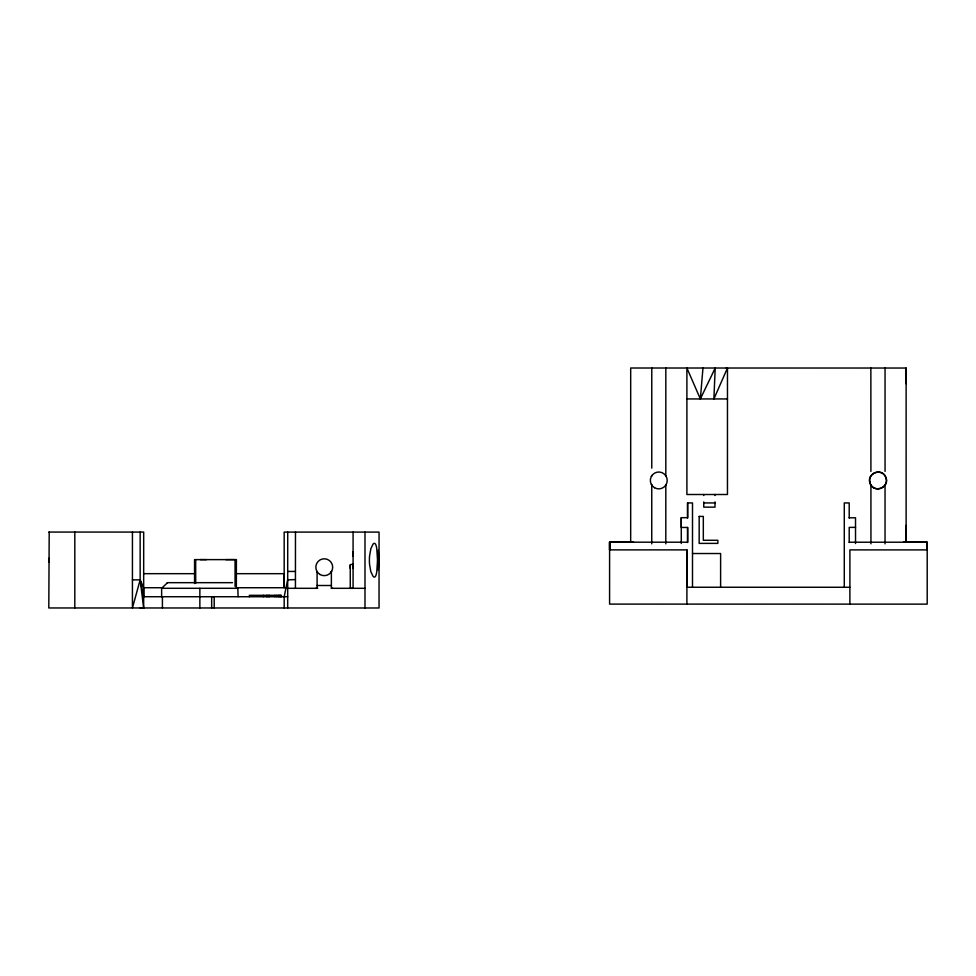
<?xml version="1.0" encoding="UTF-8"?>
<svg xmlns="http://www.w3.org/2000/svg" width="976" height="976" viewBox="0 0 976 976"><rect width="100%" height="100%" fill="white"/><g stroke="black" fill="none" stroke-linecap="round" stroke-linejoin="round"><path stroke-width="1.46" d="M284.175 573.681L284.187 587.735L284.175 532.091L379.054 532.103L379.042 607.987L48.8 607.963L49.203 532.066M74.81 607.963L74.823 532.066M132.443 532.079L132.431 607.963L140.154 579.854L140.154 532.079M140.154 607.963L143.667 607.963L143.692 532.079L48.812 532.066M287.688 596.739L143.679 596.726L143.692 587.723L140.154 579.854L132.431 579.854M161.638 596.726L161.638 588.296L167.53 582.672M162.419 607.963L162.419 596.726M194.553 583.514L194.566 559.626L236.375 559.626L236.363 587.735L286.212 587.735M195.688 583.367L195.688 559.626M199.86 607.975L199.86 588.296M211.67 607.975L211.682 596.726M214.195 607.975L214.195 596.726M235.07 586.344L235.07 559.626L225.834 559.626M235.716 559.626L235.716 573.681L284.187 573.681M235.997 573.681L235.997 559.626M236.204 573.681L236.326 559.626M238.107 596.726L237.815 588.296M249.331 596.726L249.331 595.323L281.405 595.323L281.405 596.726M263.288 596.726L263.288 595.323M266.802 596.726L266.802 595.323M268.058 596.726L268.058 595.323M269.461 596.726L269.461 595.323M275.012 596.726L275.012 595.323M276.928 596.726L276.928 595.323M278.465 596.726L278.465 595.323M279.697 596.726L279.697 595.323M280.6 596.726L280.6 595.323M284.175 607.975L284.175 596.739L287.713 579.585M287.688 607.975L287.725 532.091M295.435 588.308L295.472 532.091M295.46 579.585L287.7 579.878M317.102 571.668L317.078 588.308L315.821 588.308M364.987 588.308L331.376 588.308L331.376 571.716M353.08 532.091L353.08 588.308L350.262 588.308L350.262 564.616L353.08 564.262L353.068 568.483M364.987 607.987L364.987 532.103M633.497 542.156L609.597 542.156L609.585 604.107L927.2 604.132L927.2 542.18L906.118 542.18L906.118 525.43M630.679 542.156L630.691 368.013L906.131 368.037L906.131 383.666M651.748 543.839L651.761 485.072M651.761 468.151L651.773 368.013M665.803 543.839L665.815 485.072M665.815 475.812L665.827 368.013M681.272 543.461L681.272 517.683L687.604 517.683L687.592 502.933L692.509 502.933L692.496 587.247M686.897 604.12L686.909 549.878L609.61 549.878L609.61 542.18L609.61 549.878M686.909 549.878L686.872 587.247L849.889 587.271M687.604 542.534L687.604 527.467L681.272 527.455L681.272 517.683M687.592 518.061L687.592 502.933M703.757 501.884L703.757 507.142L714.993 507.154L714.993 501.884M703.757 495.503L703.757 494.503M714.993 495.503L714.993 494.503M720.605 587.247L720.617 553.526L692.509 553.526M844.277 587.259L844.289 502.945L849.205 502.945L849.205 518.073M849.205 542.473L849.205 527.382L855.525 527.382M849.889 604.132L849.901 549.891L927.2 549.903L927.2 542.205L849.193 542.229M855.525 543.547L855.525 517.792L849.205 517.792M885.037 543.864L885.049 485.096M885.049 471.396L885.049 368.037M906.118 542.18L906.131 368.037M350.262 568.483L350.262 565.153M353.08 551.782L353.068 556.137M906.814 542.205L903.312 542.18M700.353 398.94L715.213 368.025L713.883 398.94L727.474 368.025L727.462 494.503L686.897 494.503L686.897 368.013L700.353 398.94L702.964 368.025M331.071 572.18L331.645 571.289M651.395 476.386L651.968 475.483M665.608 485.401L666.169 484.511M317.078 585.502L331.413 585.502M686.897 398.94L727.462 398.94M703.757 502.933L714.993 502.933M609.61 542.18L687.604 542.217L687.604 527.467M200.239 559.626L206.473 559.626M287.713 571.436L295.46 571.436M143.692 573.668L195.054 573.681M167.25 582.672L232.508 582.672M143.692 587.723L163.151 587.735M162.846 588.296L161.638 588.296L238.12 588.296M331.413 588.308L332.657 588.308M287.688 588.308L317.737 588.308M726.254 368.025L727.022 368.025M665.608 475.483L666.181 476.386M651.395 484.499L651.968 485.401M316.871 571.289L317.432 572.18M870.177 483.559C873.715 493.856 890.319 487.28 885.854 477.362C882.316 467.077 865.712 473.641 870.177 483.559L869.653 481.522M143.692 596.726L140.154 579.854L143.679 607.963M870.86 368.037L870.909 471.396M870.921 484.987L870.946 543.803M378.261 550.269A16.873 1.732 -90 0 1 378.261 570.143M49.276 562.298A16.873 1.732 -90 0 1 49.276 558.052M699.182 516.414L699.17 543.388L717.848 543.388L717.848 540.277L703.318 540.277L703.318 516.414L699.182 516.414M377.529 560.2L376.773 571.765A17.165 2.916 -90 0 1 375.553 576.255L375.077 576.792A17.861 4.246 -90 0 1 373.027 576.255L370.856 571.765L369.562 564.409A16.116 4.892 -90 0 1 369.562 556.003L370.856 548.646L373.027 544.157A17.861 4.246 -90 0 1 375.077 543.62L375.553 544.157A17.165 2.916 -90 0 1 376.773 548.646L377.529 560.2M873.801 487.768A8.43 8.43 0 0 0 886.452 480.46A8.43 8.43 0 0 0 873.801 473.165A8.43 8.43 0 0 0 873.801 487.768M654.567 487.744A8.43 8.43 0 0 0 667.218 480.448A8.43 8.43 0 0 0 654.567 473.14A8.43 8.43 0 0 0 654.567 487.744M320.043 574.522A8.43 8.43 0 0 0 332.694 567.227A8.43 8.43 0 0 0 320.043 559.919A8.43 8.43 0 0 0 320.043 574.522"/></g></svg>
